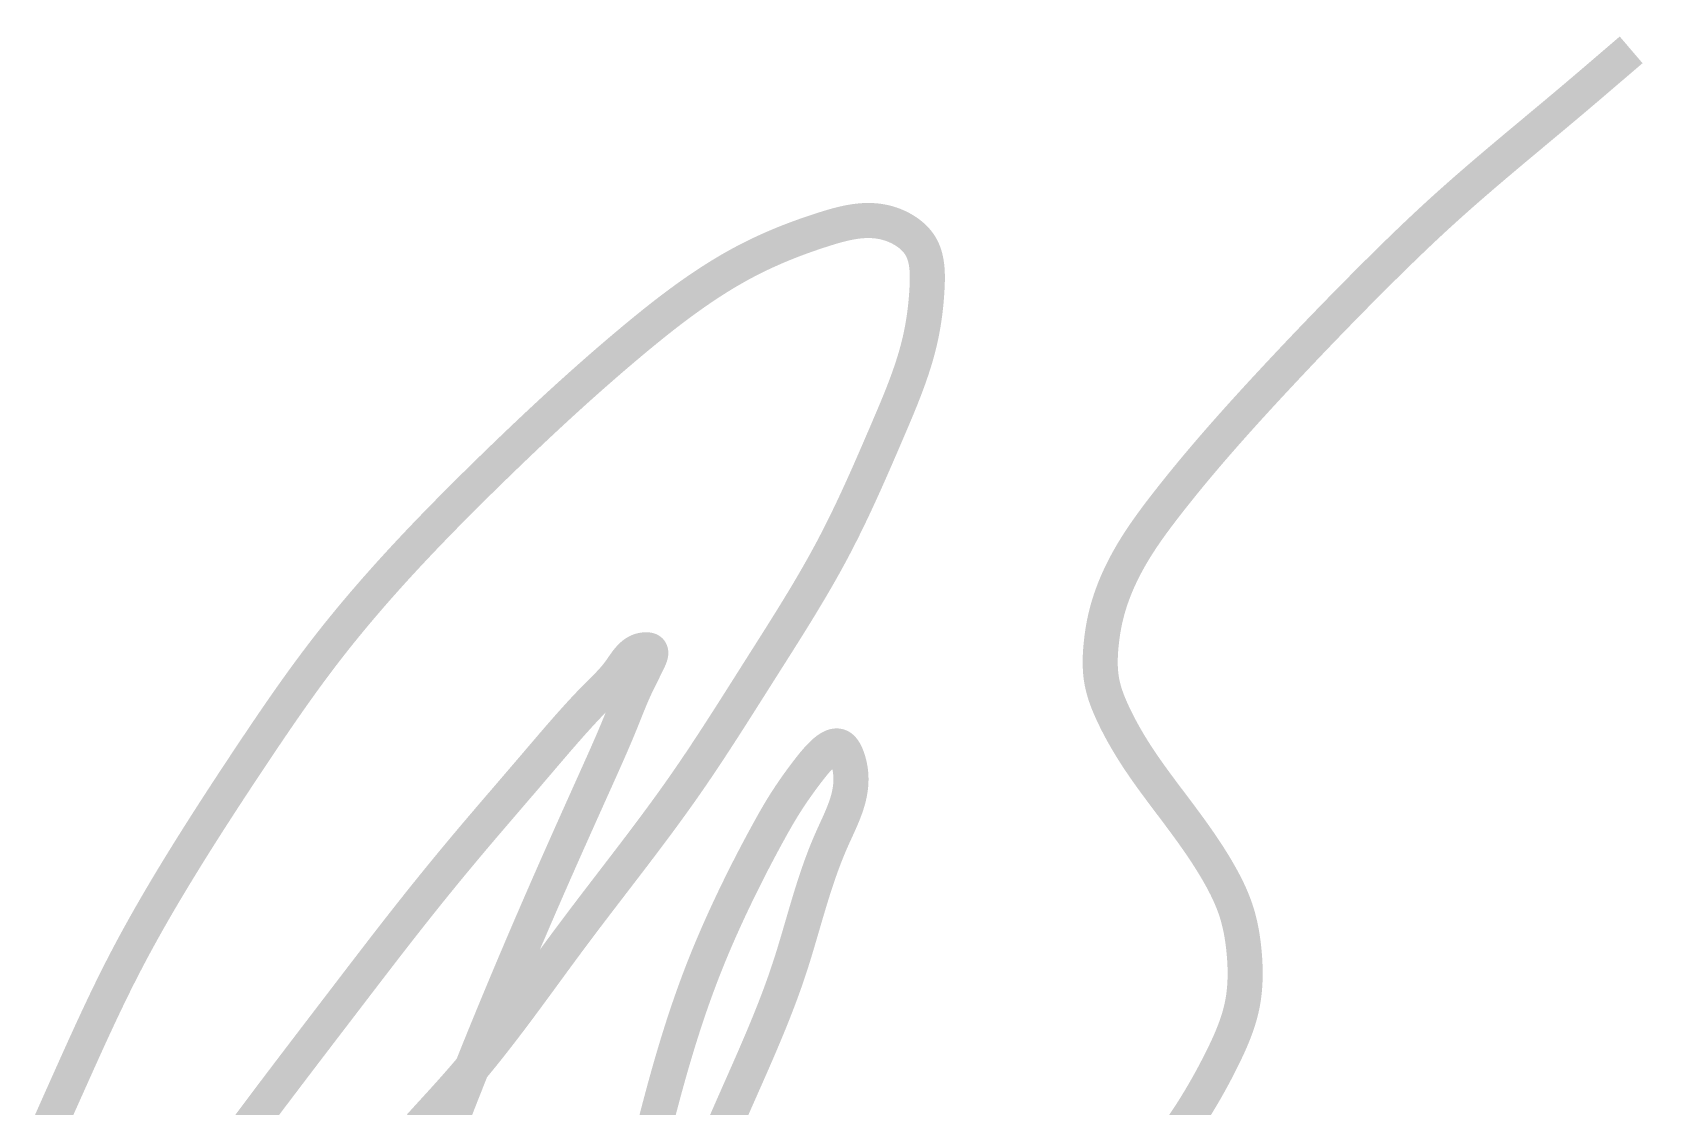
# Model space of a CAD drawing. Header units: inches. Extents: x 541671 to 837720, y 76128 to 1008472.
# Drawn here: x 618684.3 to 619006.8, y 349673.9 to 349888.4 of the extents above; entities that cross this region are included whole.
import ezdxf
from ezdxf.enums import TextEntityAlignment as Align

# ---------------------------------------------------------------- set-up
doc = ezdxf.new("R2010")
doc.units = ezdxf.units.IN
doc.header["$MEASUREMENT"] = 0
doc.layers.get('0').update_dxf_attribs({"lineweight": 18})
for name, color, linetype, lineweight in [('ISO', 153, 'Continuous', 15), ('LC Net thay', 7, 'Continuous', 25), ('LC Text1', 3, 'Continuous', 20)]:
    doc.layers.add(name, color=color, linetype=linetype, lineweight=lineweight)
doc.styles.add('Khungten', font='VHAVAN_2.TTF', dxfattribs={"width": 0.8, "height": 5000})
doc.styles.add('Title', font='VHAVAN_2.TTF', dxfattribs={"width": 0.8})

# ---------------------------------------------------------------- blocks, each defined once
blk = doc.blocks.new('lcdi fix')
at = {"layer": 'ISO', "ltscale": 2, "const_width": 20}
for points in [[(39175.05478657127, 88.4431639724753), (39175.02588936084, 88.41846714605344), (39164.71902299047, 79.58492575138735), (39154.40823396339, 70.75419330084696), (39149.24408613748, 66.34838731443779), (39141.79517642772, 60.02853999998115), (39138.88390823692, 57.57269336788522), (39133.68574595079, 53.20538547548858), (39123.26763265379, 44.49577486187991), (39112.8438641993, 35.79320900839593), (39107.63863296629, 31.43470706613698), (39102.44251635787, 27.06613335322982), (39097.25902384534, 22.68354354946678), (39092.09166490001, 18.282993334602), (39086.94394899323, 13.8605383884169), (39081.81938559626, 9.412234390701997), (39079.26688279878, 7.177156397432555), (39076.72148418048, 4.934137021215065), (39074.18362842532, 2.682683221984917), (39071.65375421717, 0.4223019597229722), (39069.13230023999, -1.847499805584448), (39065.79337162248, -4.881046297214198), (39064.11636724751, -6.417289287677704), (39061.62222042689, -8.717620222178084), (39059.13690209409, -11.02775606643445), (39056.66004481321, -13.34723929268148), (39054.19128114838, -15.67561237307928), (39051.73024366374, -18.01241777982796), (39049.27656492338, -20.35719798510036), (39046.8298774914, -22.70949546108022), (39041.95600680914, -27.43481211395738), (39037.10569212984, -32.18470751590758), (39030.69993765661, -38.52021916656486), (39027.46410808989, -41.7437676276204), (39022.66876787922, -46.54793725786658), (39017.88968245665, -51.36777639689353), (39013.12657649157, -56.2030511010671), (39008.37917465327, -61.05352742669675), (39003.64720161111, -65.91897143013739), (38998.93038203445, -70.79914916771304), (38994.22844059259, -75.69382669578772), (38989.54110195491, -80.60277007065088), (38984.86809079075, -85.52574534866653), (38980.20913176943, -90.46251858617143), (38973.49275697631, -97.62910194092001), (38970.9323518028, -100.3765883916058), (38966.31565075903, -105.3547303796404), (38961.71646827005, -110.3493254618134), (38957.13746990246, -115.362451671017), (38952.58132122279, -120.396187040129), (38948.0506877976, -125.4526096020018), (38943.54823519345, -130.5337973895257), (38941.30840968879, -133.0843276281721), (38939.07662897688, -135.641828435555), (38936.8532262535, -138.2065595658023), (38934.63853471447, -140.7787807730019), (38932.43288755559, -143.3587518112618), (38930.23661797273, -145.9467324347006), (38928.05005916167, -148.5429823974264), (38925.87354431828, -151.1477614535488), (38923.70740663831, -153.761329357174), (38921.55197931762, -156.3839458624134), (38919.40759555201, -159.0158707233732), (38917.27458853732, -161.6573636941721), (38915.15329146935, -164.3086845288981), (38913.04403754396, -166.9700929816936), (38910.51673834739, -170.1935814266562), (38908.86332161943, -172.324408308883), (38906.79566986996, -175.0197088187324), (38904.74848448712, -177.730362740509), (38902.72605100929, -180.4589859120897), (38900.73265497488, -183.208194171335), (38899.74818522969, -184.5913351581657), (38898.77258192224, -185.9806033561126), (38897.80638074485, -187.3763257449136), (38896.85011738981, -188.7788293043031), (38895.90432754942, -190.1884410139992), (38894.96954691593, -191.6054878537652), (38894.04631118171, -193.0302968033011), (38893.135156039, -194.4631948423448), (38892.23661718014, -195.9045089506544), (38891.35123029744, -197.3545661079461), (38890.47953108314, -198.8136932939415), (38889.62205522959, -200.2822174884022), (38888.81220214645, -201.7021293803591), (38887.95192307429, -203.2486656482688), (38887.14037537409, -204.7466927275291), (38886.34526682977, -206.2543438803987), (38885.56716894236, -207.7714160838514), (38884.80665321281, -209.2977063148974), (38884.06429114213, -210.8330115504687), (38883.34065423135, -212.377128767559), (38882.63631398143, -213.9298549431369), (38881.95184189337, -215.4909870541778), (38881.28780946817, -217.0603220776538), (38880.64478820685, -218.6376569905442), (38880.02334961036, -220.2227887698209), (38879.42406517972, -221.8155143924414), (38878.84750641591, -223.4156308353995), (38878.29424481996, -225.0229350756617), (38877.76485189283, -226.6372240901928), (38877.25989913553, -228.2582948559775), (38876.77995804907, -229.8859443499932), (38876.32560013441, -231.5199695492047), (38875.83238280637, -233.4190224078247), (38875.49579824036, -234.8063456200653), (38875.12046875426, -236.4583805276434), (38874.77076091251, -238.1161758984326), (38874.4460263993, -239.7796355471601), (38874.14561689875, -241.4486632884946), (38873.86888409508, -243.1231629370941), (38873.6151796724, -244.8030383076748), (38873.38385531493, -246.4881932148946), (38873.17426270683, -248.1785314734552), (38872.94796383206, -250.2386541152482), (38872.81795555621, -251.5742812904991), (38872.67263623193, -253.2786033330249), (38872.55256230119, -254.9856886627858), (38872.46050614971, -256.69430103593), (38872.39924016327, -258.4032042086237), (38872.37153672756, -260.1111619370058), (38872.38016822838, -261.8169379772153), (38872.39897595052, -262.668621538056), (38872.42790705143, -263.5192960854274), (38872.46730807933, -264.3688070888056), (38872.51752558246, -265.2170000177466), (38872.57890610903, -266.0637203417609), (38872.65179620724, -266.9088135303573), (38872.73654242535, -267.7521250530735), (38872.83349131152, -268.5935003794148), (38872.942989414, -269.4327849788933), (38873.06538328101, -270.2698243210434), (38873.20101946077, -271.1044638753629), (38873.42863428345, -272.3443290242103), (38873.5133871072, -272.7659294036912), (38873.69038194831, -273.5925403575056), (38873.88077855323, -274.416401863029), (38874.08411038484, -275.2375373261748), (38874.29991090603, -276.0559701528509), (38874.52771357974, -276.8717237490455), (38874.76705186887, -277.6848215206755), (38875.01745923629, -278.4952868736927), (38875.27846914492, -279.3031432140033), (38875.54961505768, -280.1084139475715), (38876.12044874716, -281.7112922181841), (38876.72622800793, -283.3041089330327), (38877.36322054322, -284.8870513396105), (38878.02769405628, -286.4603066854288), (38878.71591625031, -288.024062217959), (38879.67827477213, -290.1251006525599), (38880.14883180286, -291.1238216828442), (38880.88829766872, -292.6601834323483), (38881.64221417537, -294.1877523778003), (38882.41026814716, -295.7066902767747), (38883.19214640855, -297.217158886906), (38883.98753578393, -298.7193199657486), (38884.79612309768, -300.2133352709461), (38885.61759517429, -301.6993665600785), (38886.45163883807, -303.1775755907292), (38887.29794091353, -304.6481241205129), (38888.156188225, -306.1111739070275), (38889.02606759692, -307.566886707873), (38889.90726585372, -309.0154242806257), (38890.79946981979, -310.4569483829073), (38891.70236631951, -311.8916207723196), (38892.61564217735, -313.3196032064388), (38893.53898421771, -314.7410574428741), (38894.10023755505, -315.5947200120772), (38895.41452003407, -317.5651092267362), (38896.36580040646, -318.9682769699612), (38897.32539805796, -320.3659899598333), (38899.2674645537, -323.1464102080317), (38901.23655823202, -325.9090870284472), (38903.22851780377, -328.6567374781116), (38905.23918197968, -331.3920786141189), (38907.26438947057, -334.1178274935228), (38909.29997898723, -336.8367011734172), (38914.29090619797, -343.467234446678), (38917.46345913495, -347.697545051622), (38919.49034892584, -350.4219755292179), (38921.50479789756, -353.1548575261731), (38923.50348362984, -355.8985265320862), (38925.48308370248, -358.6553180366063), (38927.44027569523, -361.4275675293284), (38929.3717371879, -364.2176104998907), (38931.27414576025, -367.0277824379045), (38932.21341694499, -368.4411466102119), (38933.14417899208, -369.8604188329773), (38934.06601659895, -371.2858910424293), (38934.97851446315, -372.7178551747456), (38935.88125728208, -374.1566031661587), (38936.77382975322, -375.6024269528334), (38937.65581657409, -377.0556184710003), (38938.52680244209, -378.516469656839), (38939.71281214725, -380.5505750327484), (38940.23406727571, -381.462312902755), (38941.06882937305, -382.9477947305895), (38941.88915706918, -384.4418609506793), (38942.69353878955, -385.9446531716621), (38943.48046295965, -387.456313002167), (38944.24841800495, -388.9769820507972), (38944.99589235088, -390.5068019261926), (38945.72137442292, -392.0459142369909), (38946.42335264658, -393.5944605918248), (38947.10031544729, -395.1525825993158), (38947.75075125048, -396.7204218680617), (38948.37314848168, -398.2981200067443), (38948.96599556634, -399.8858186239613), (38949.5277809299, -401.4836593283217), (38950.05244435271, -403.0774673616052), (38950.55258782682, -404.7102135688765), (38951.0153428551, -406.3385037336157), (38951.44647890516, -407.9760954576668), (38951.84721679904, -409.6224299760652), (38952.21877735891, -411.2769485238932), (38952.56238140684, -412.9390923361989), (38952.87924976496, -414.6083026480283), (38953.17060325536, -416.2840206944493), (38953.43766270019, -417.9656877105008), (38953.68164892151, -419.652744931238), (38953.90378274146, -421.3446335917215), (38954.10528498213, -423.0407949269975), (38954.29433797093, -424.8093706649488), (38954.45095116933, -426.4436944493209), (38954.59542718207, -428.1492752779395), (38954.719806201, -429.856812389753), (38954.82308989903, -431.5657055160609), (38954.904279949, -433.2753543881936), (38954.96237802375, -434.9851587373996), (38954.99638579617, -436.6945182950476), (38955.00530493911, -438.4028327924079), (38954.98813712545, -440.1095019608274), (38954.94388402798, -441.8139255315873), (38954.87154731964, -443.5155032359871), (38954.77012867323, -445.2136348053573), (38954.63862976167, -446.9077199709955), (38954.47605225776, -448.5971584642193), (38954.28139783439, -450.2813500163138), (38954.05366816442, -451.959694358613), (38953.79186492067, -453.6315912224127), (38953.49498977608, -455.2964403390415), (38953.23379852207, -456.612100776274), (38952.79278536112, -458.60281839046), (38952.38856725625, -460.2440695367986), (38951.95097459992, -461.8775614856277), (38951.48158811862, -463.5034597201975), (38950.9819885389, -465.1219297237221), (38950.45375658726, -466.7331369793974), (38949.89847299026, -468.3372469704482), (38949.31771847437, -469.9344251800903), (38948.71307376618, -471.5248370915415), (38948.08611959219, -473.1086481880047), (38947.4384366789, -474.6860239527196), (38946.77160575287, -476.2571298688763), (38946.08720754064, -477.8221314196944), (38945.38682276869, -479.3811940883988), (38944.67203216359, -480.9344833581818), (38943.94441645182, -482.4821647122972), (38943.20555635996, -484.0244036339227), (38941.83375895635, -486.8246717456732), (38940.93687396636, -488.6200763061879), (38939.38918104622, -491.6588798211778), (38937.81365983267, -494.6778054584865), (38936.20986344555, -497.6768672326816), (38934.57734500463, -500.6560791582688), (38932.91565762972, -503.6154552498483), (38931.22435444067, -506.5550095219278), (38929.50298855721, -509.474755989062), (38927.75111309925, -512.3747086657677), (38925.96828118651, -515.2548815666341), (38924.15404593883, -518.1152887061944), (38922.71961248407, -520.3284791716378), (38920.4303269212, -523.7771740680673), (38918.52295694317, -526.579934364976)], [(38617.91584888802, -527.0424576042678), (38619.47956390941, -520.9589471197687), (38621.31545207396, -513.9391521299149), (38623.05550869237, -507.4194150281364), (38623.93818607429, -504.1664910566287), (38624.83035099515, -500.9177735891535), (38625.73279457272, -497.6729452140971), (38626.64630792479, -494.4316885198114), (38627.57168216925, -491.1936860946589), (38628.50970842387, -487.9586205269788), (38629.46117780643, -484.7261744051702), (38630.42688143483, -481.4960303175612), (38631.4076104268, -478.2678708525254), (38632.40415590021, -475.0413785984038), (38633.41730897286, -471.8162361435825), (38634.44786076254, -468.5921260764007), (38635.49660238708, -465.3687309852212), (38636.56432496433, -462.1457334584084), (38637.65181961205, -458.9228160843377), (38638.75987744809, -455.6996614513228), (38639.88928959024, -452.4759521477736), (38641.04084715631, -449.2513707620092), (38642.21534126415, -446.0255998824032), (38643.41356303156, -442.7983220973292), (38644.63630357632, -439.5692199951263), (38645.88435401631, -436.3379761641736), (38647.35831800275, -432.6029794784263), (38648.45931189437, -429.8680289929143), (38649.78580749437, -426.6306694723426), (38651.13642687598, -423.3942154952201), (38652.50960318389, -420.1606893763292), (38653.90376956281, -416.9321134304628), (38655.31735915743, -413.7105099724376), (38656.7488051125, -410.4979013169996), (38658.19654057271, -407.2963097789907), (38659.65899868272, -404.1077576731677), (38661.13461258728, -400.9342673143492), (38662.62181543108, -397.7778610173154), (38664.11904035884, -394.6405610968468), (38665.62472051525, -391.5243898677636), (38667.137289045, -388.4313696448335), (38668.65517909284, -385.363522742864), (38670.17682380343, -382.3228714766447), (38671.70065632148, -379.3114381609594), (38673.22510979173, -376.3312451106267), (38674.74861735888, -373.3843146403906), (38676.26961216758, -370.4726690650914), (38677.78652736259, -367.5983306995131), (38678.54296546269, -366.1757836937322), (38679.29779608862, -364.7633218584233), (38680.05082338347, -363.3611979829384), (38680.80185149034, -361.9696648566405), (38681.55068455232, -360.5889752688581), (38682.29712671248, -359.2193820089342), (38683.04098211389, -357.8611378662517), (38683.9687896533, -356.1761934013102), (38684.52034015203, -355.1795069974141), (38685.25750934865, -353.8544581245751), (38686.73867029249, -351.2236541686925), (38688.24591602449, -348.6009939644482), (38689.01569120638, -347.2861247811925), (38689.7996322097, -345.9653799502412), (38690.60028724259, -344.6361222763771), (38691.42020451312, -343.2957145644123), (38692.26193222948, -341.9415196191167), (38693.12801859976, -340.5709002453132), (38694.02101183211, -339.1812192477628), (38694.94346013464, -337.7698394312865), (38695.41652625226, -337.0551883424523), (38695.89791171547, -336.3341236006709), (38696.38793505027, -335.6063155565535), (38696.88691478272, -334.8714345607095), (38697.39516943882, -334.129150963714), (38697.91301754455, -333.3791351162017), (38698.44077762595, -332.6210573687222), (38698.97876820905, -331.8545880719084), (38699.52730781984, -331.0793975763718), (38700.08671498435, -330.2951562326743), (38700.65730822863, -329.5015343914383), (38701.23940607862, -328.6982024032623), (38701.83332706039, -327.8848306187429), (38702.43938969992, -327.0610893884786), (38703.05791252328, -326.2266490630573), (38703.68921405645, -325.38117999311), (38704.64805406422, -324.1084367663243), (38704.99139107115, -323.6559322176618), (38705.6620679094, -322.7776867002249), (38706.34443702441, -321.8932868232478), (38707.73931186035, -320.1210089822889), (38708.44934746908, -319.2406235141571), (38709.16613513022, -318.3690686781192), (38709.8884397877, -317.5100907221313), (38710.61502638535, -316.66743589408), (38711.34465986717, -315.8448504418957), (38712.07610517702, -315.0460806134979), (38712.80812725885, -314.2748726567952), (38713.53949105655, -313.5349728197089), (38714.26896151403, -312.8301273501602), (38714.63260078515, -312.4920207056912), (38714.99530357518, -312.1640824960778), (38715.35691550211, -311.8467810022994), (38715.71728218396, -311.5405845053501), (38716.07624923866, -311.2459612862203), (38716.43366228425, -310.9633796259059), (38716.78936693867, -310.6933078053989), (38717.14320881997, -310.4362141056681), (38717.49503354609, -310.1925668077311), (38717.84468673504, -309.96283419258), (38718.19201400477, -309.7474845411489), (38718.53686097334, -309.54698613449), (38718.87907325869, -309.3618072535719), (38719.21849647883, -309.1924161793777), (38719.55497625173, -309.0392811928996), (38719.8883581954, -308.9028705751407), (38720.21848792778, -308.7836526070714), (38720.54521106693, -308.6820955696858), (38720.8683732308, -308.5986677439887), (38721.18782003739, -308.5338374109469), (38721.50339710465, -308.48807285158), (38721.81495005064, -308.4618423468437), (38722.12232449331, -308.455614177743), (38722.42536605062, -308.4698566252719), (38722.72392034062, -308.5050379704098), (38723.01783298125, -308.5616264941636), (38723.30694959051, -308.6400904775019), (38723.5911157864, -308.7408982014404), (38723.87017718694, -308.8645179469368), (38724.14397941003, -309.0114179949978), (38724.53188086639, -309.2671325325609), (38724.67519198972, -309.3768887372571), (38724.93235920175, -309.5955045661194), (38725.1838300199, -309.8368243252971), (38725.429566548, -310.0997338600682), (38725.66953088978, -310.3831190157562), (38725.90368514904, -310.6858656376135), (38726.13199142955, -311.0068595709508), (38726.35441183505, -311.3449866610808), (38726.57090846935, -311.6991327532924), (38726.78144343622, -312.0681836928597), (38726.98597883945, -312.4510253250955), (38727.18447678277, -312.8465434952996), (38727.37689936999, -313.2536240487589), (38727.56320870487, -313.6711528307533), (38727.74336689117, -314.0980156866026), (38728.08507823321, -314.9752870009979), (38728.40173022629, -315.8765247543233), (38728.69301970061, -316.7928157089045), (38729.03887632463, -318.0129172677171), (38729.19834308411, -318.6353717365419), (38729.41236006908, -319.5499784273798), (38729.60124974776, -320.4591372145333), (38729.76557226994, -321.3629692965878), (38729.90588778545, -322.2615958720671), (38730.02275644403, -323.1551381395075), (38730.1167383955, -324.0437172974816), (38730.18839378963, -324.9274545445114), (38730.23828277623, -325.8064710791332), (38730.26696550508, -326.6808880999215), (38730.27500212597, -327.5508268054), (38730.26295278867, -328.416408394125), (38730.23137764301, -329.2777540646384), (38730.18083683876, -330.1349850155057), (38730.11189052573, -330.988222445234), (38730.02509885366, -331.8375875524016), (38729.9210219724, -332.6832015355358), (38729.8002200317, -333.525185593182), (38729.66325318135, -334.3636609239038), (38729.51068157115, -335.198748726234), (38729.3430653509, -336.0305701987127), (38729.16096467039, -336.859246539907), (38728.9649396794, -337.6848989483315), (38728.75555052771, -338.507648622548), (38728.53335736514, -339.3276167611239), (38728.29892034145, -340.1449245625518), (38728.05279960643, -340.959693225439), (38727.79555530992, -341.7720439482946), (38727.52774760165, -342.5820979296695), (38727.24993663144, -343.3899763681111), (38726.66654550433, -344.9996914103631), (38726.04986312689, -346.6021586634452), (38725.40437069751, -348.1983477157082), (38724.73454941442, -349.7892281555105), (38724.04488047599, -351.3757695712266), (38723.33984508057, -352.9589415512401), (38721.90159971188, -356.1190555575304), (38720.45566289499, -359.2773268813271), (38719.74101318925, -360.8581955082136), (38719.2294477993, -362.0066863762677), (38718.34904549478, -364.0278684804562), (38717.67438382999, -365.6172188319724), (38717.01340180598, -367.2094329709544), (38716.36561909929, -368.8043843604501), (38715.73055538654, -370.4019464634821), (38715.10773034435, -372.0019927430549), (38714.49666364922, -373.6043966622437), (38713.8968749778, -375.2090316840568), (38713.30788400667, -376.815771271522), (38712.72921041239, -378.4244888876801), (38711.6008940608, -381.6473520582076), (38710.50808333574, -384.8766088998764), (38709.44693564984, -388.1112471169563), (38708.41360841584, -391.3502544137064), (38707.40425904645, -394.5926184943528), (38706.41504495431, -397.8373270631764), (38705.44212355214, -401.083367824438), (38704.48165225261, -404.329728482373), (38702.58268961232, -410.8193603053223), (38700.68741633499, -417.2981241660545), (38699.73155673913, -420.5308998712571), (38698.76509172207, -423.7579216986542), (38697.78417869654, -426.978177352541), (38696.78497507519, -430.1906545371276), (38695.76363827073, -433.3943409567346), (38695.10372737894, -435.4179468832444), (38693.64133326284, -439.7720339977768), (38692.53950699072, -442.9463838219635), (38691.41207085663, -446.1120186912249), (38690.26020750904, -449.2696691748333), (38689.08509959638, -452.4200658421032), (38687.88792976708, -455.5639392623561), (38686.66988066956, -458.7020200048682), (38685.43213495231, -461.8350386389993), (38684.1758752637, -464.9637257340255), (38682.90228425222, -468.0888118592447), (38681.61254456628, -471.2110275839805), (38680.30783885435, -474.3311034775579), (38678.9893497648, -477.4497701092514), (38677.65825994615, -480.5677580483843), (38676.31575204676, -483.6857978642565), (38674.96300871513, -486.8046201262041), (38672.23154634878, -493.0475342654736), (38669.47333403458, -499.3023450206729), (38666.69783296008, -505.5748969462475), (38663.91450431271, -511.8710345966865), (38661.12274368561, -518.219585163275), (38658.36035341481, -524.5536200635725)], [(38484.51782439594, -525.2797288104084), (38489.12116031762, -520.2196696336377), (38493.74078204643, -515.1637486307409), (38498.3529470505, -510.0980164384127), (38500.64881373956, -507.5571119701599), (38502.93391279801, -505.0085236933319), (38505.20527640931, -502.4505079374885), (38508.27772963009, -498.9409202035986), (38509.69509156505, -497.2993190351517), (38511.91010064972, -494.7041605339273), (38514.10584056762, -492.0964178603026), (38516.28321923836, -489.4766822405036), (38518.44314458172, -486.8455449007452), (38520.58652451739, -484.2035970672259), (38522.71426696508, -481.5514299662082), (38524.8272798445, -478.8896348238577), (38526.92647107536, -476.2188028664095), (38529.01274857734, -473.5395253200895), (38531.08702027021, -470.8523934111108), (38533.15019407365, -468.1579983656884), (38535.20317790739, -465.4569314100427), (38537.24687969108, -462.7497837703668), (38541.31006878731, -457.3196113438698), (38545.34702472002, -451.8722108959446), (38549.36501084693, -446.4123122363126), (38553.37129052565, -440.9446451746862), (38561.37778396939, -430.0049250844859), (38565.39252444977, -424.5423316753477), (38569.42461191272, -419.0908891031868), (38571.45491921189, -416.3634724505719), (38577.56298145771, -408.2358388744524), (38581.66561182216, -402.8297378789521), (38585.78391050894, -397.4334995296667), (38594.04736830699, -386.6571806126631), (38602.31306576717, -375.880021809262), (38606.43416403155, -370.4827336020062), (38610.54071380469, -365.0751628053367), (38614.62767895096, -359.6539518799982), (38618.69002333478, -354.2157432867098), (38622.72271082058, -348.757179486227), (38624.72635943434, -346.0192151522388), (38626.72070527275, -343.274902939238), (38628.70511881885, -340.5238231547992), (38630.67897055569, -337.7655561065076), (38632.64163096633, -334.9996821019558), (38634.58336809662, -332.2387840975662), (38636.53106822277, -329.4435696819091), (38638.45782529621, -326.6532957040235), (38640.37334572535, -323.8553399003922), (38642.27823348143, -321.0500826562638), (38644.17309253567, -318.237904356909), (38646.0585268593, -315.4191853875873), (38647.93514042351, -312.594306133582), (38649.80353719959, -309.7636469801546), (38653.51809627211, -304.0865105160628), (38657.20703584663, -298.3908190774728), (38660.87518769299, -292.6796157464851), (38664.52738358092, -286.9559436052568), (38671.80323456076, -275.4833652205998), (38678.88668038751, -264.2917602320322), (38686.357275772, -252.5124972232261), (38689.99002133423, -246.7638793099322), (38693.6056149253, -241.0059658595364), (38697.1958280658, -235.2348613754839), (38698.9788455673, -232.3431451531469), (38700.75243227641, -229.4466703611888), (38702.51555963318, -226.5449500625491), (38704.26719907773, -223.63749732012), (38706.00632205015, -220.723825196852), (38707.7318999905, -217.8034467556863), (38709.44290433882, -214.8758750595262), (38711.13830653526, -211.9406231713128), (38712.81707801987, -208.9972041539841), (38714.47819023274, -206.0451310704466), (38716.12061461393, -203.083916983649), (38717.74332260355, -200.11307495652), (38719.76467084661, -196.3432876393308), (38720.92561140071, -194.140614099475), (38722.48465048228, -191.1386305959895), (38724.02341854887, -188.1265023983542), (38725.54293755381, -185.1045668924235), (38727.04422945043, -182.0731614639408), (38728.52831619201, -179.0326234987588), (38729.9962197319, -175.9832903826609), (38731.44896202337, -172.9254995014526), (38732.88756501974, -169.8595882409245), (38734.31305067436, -166.7858939868984), (38735.72644094049, -163.7047541251522), (38737.12875777148, -160.6165060415169), (38738.52102312061, -157.521487121785), (38739.90425894118, -154.4200347517381), (38741.27948718655, -151.3124863172179), (38744.01000876483, -145.080450797861), (38746.72076348192, -138.8280796501786), (38749.41992696433, -132.558071960555), (38751.04853721446, -128.7624295618498), (38754.79558853206, -119.9730284112848), (38756.11917669218, -116.8163022064364), (38757.42548561125, -113.6544805014746), (38758.70985760592, -110.487096790026), (38759.96763499273, -107.3136845656791), (38761.19416008837, -104.1337773220621), (38762.38477520942, -100.9469085527708), (38762.96516100341, -99.350717812742), (38763.53482267246, -97.75261175140076), (38764.09317800621, -96.15253205546105), (38764.63964479417, -94.55042041160596), (38765.17364082596, -92.94621850653857), (38765.69458389113, -91.33986802697109), (38766.20189177926, -89.7313106595775), (38766.69498227997, -88.12048809109183), (38767.17327318277, -86.50734200819898), (38767.63618227726, -84.8918140975984), (38768.08312735305, -83.27384604600957), (38768.51352619968, -81.65337954011011), (38769.09857784541, -79.33376053671782), (38769.32238112076, -78.40470390075279), (38769.7001383582, -76.7761146385692), (38770.06027229747, -75.14408521483347), (38770.40299737858, -73.50810644344892), (38770.72852804145, -71.8676691384062), (38771.03707872608, -70.22226411363772), (38771.32886387233, -68.57138218308137), (38771.60409792024, -66.9145141606914), (38771.8629953097, -65.25115086042751), (38772.10577048067, -63.58078309624761), (38772.33263787313, -61.90290168207139), (38772.54381192703, -60.21699743187128), (38772.7395070823, -58.52256115957789), (38772.91993777888, -56.81908367916549), (38773.08531845672, -55.10605580456286), (38773.23586355583, -53.38296834973153), (38773.37178751608, -51.64931212860392), (38773.49330477748, -49.90457795514885), (38773.60557330371, -48.06108347270674), (38773.69295240787, -46.38060455300183), (38773.76470783385, -44.60543075577516), (38773.80895296193, -42.82757416283675), (38773.81874455174, -41.05187379326708), (38773.80855050724, -40.16634438566325), (38773.78713936303, -39.28316866606474), (38773.75364321412, -38.40295151184546), (38773.70719415543, -37.52629780035932), (38773.64692428196, -36.65381240899478), (38773.57196568866, -35.78610021515124), (38773.48145047048, -34.92376609619168), (38773.37451072238, -34.06741492953188), (38773.25027853932, -33.21765159250936), (38773.10788601628, -32.37508096253805), (38772.94646524818, -31.54030791696823), (38772.76514833004, -30.71393733322657), (38772.56306735676, -29.89657408867424), (38772.33935442334, -29.08882306067972), (38772.09314162473, -28.29128912662782), (38771.82356105591, -27.50457716393248), (38771.52974481179, -26.72929204992215), (38771.21082498736, -25.96603866203259), (38770.86593367759, -25.21542187761588), (38770.49420297742, -24.47804657405868), (38769.89388336561, -23.4138884091517), (38769.66679602247, -23.04543041490251), (38769.21039112631, -22.35118292591142), (38768.72651228926, -21.67198688867575), (38768.21615538784, -21.00804675086329), (38767.68031629862, -20.3595669602164), (38767.11999089809, -19.72675196442287), (38766.53617506285, -19.10980621116505), (38765.92986466939, -18.50893414817983), (38765.30205559425, -17.92434022313682), (38764.65374371398, -17.35622888376201), (38763.98592490511, -16.80480457774865), (38763.29959504417, -16.27027175278636), (38762.59575000769, -15.75283485657928), (38761.87538567223, -15.25269833685525), (38761.13949791429, -14.77006664128203), (38760.38908261046, -14.30514421758744), (38759.62513563724, -13.85813551344836), (38758.84865287115, -13.42924497659624), (38758.06063018873, -13.01867705470613), (38757.26206346657, -12.62663619550949), (38756.45394858113, -12.25332684668319), (38755.637281409, -11.89895345591867), (38754.81305782669, -11.56372047095829), (38753.98227371075, -11.24783233946619), (38753.14592493771, -10.95149350916108), (38752.3050073841, -10.6749084277435), (38751.46051692645, -10.41828154291761), (38750.61344944133, -10.18181730237484), (38749.47985288335, -9.89780733911357), (38748.91552019626, -9.770162119215456), (38748.06600952466, -9.594935217221064), (38747.21631552512, -9.439584845105855), (38746.3664789176, -9.303652223850804), (38745.51654042205, -9.186678574396865), (38744.66654075845, -9.088205117674079), (38743.81652064677, -9.007773074647048), (38742.96652080704, -8.944923666247632), (38742.11658195916, -8.899198113440434), (38741.26674482317, -8.870137637131847), (38740.41705011899, -8.857283458299207), (38739.56753856665, -8.860176797874374), (38738.7182508861, -8.878358876821949), (38737.86922779732, -8.911370916070155), (38737.02051002026, -8.958754136576317), (38736.17213827494, -9.020049759268659), (38735.32415328131, -9.094799005100867), (38734.47659575936, -9.182543095026631), (38733.62950642905, -9.282823249988724), (38732.78292601035, -9.3951806909281), (38731.93689522328, -9.519156638789354), (38731.09145478776, -9.654292314535269), (38730.24664542382, -9.80012893908497), (38729.4025078514, -9.956207733379415), (38727.71641096103, -10.29725671508277), (38726.03348987648, -10.67376902716933), (38724.3540703576, -11.08207443720858), (38722.67847816413, -11.51850271277362), (38721.00703905593, -11.97938362141213), (38719.3400787928, -12.46104693072812), (38717.67792313453, -12.95982240824924), (38716.02089784096, -13.4720398215577), (38714.74926632884, -13.87311464848426), (38711.0832459204, -15.0597160577654), (38707.81992632139, -16.15457235082249), (38704.57931099154, -17.27985145810453), (38701.36134172598, -18.43679922641059), (38699.76083117831, -19.02753818558995), (38698.16596031992, -19.62666150258156), (38696.57672187517, -20.23432490823325), (38694.99310856848, -20.85068413342742), (38693.41511312424, -21.47589490900282), (38691.84272826681, -22.11011296579454), (38690.27594672065, -22.7534940346959), (38688.71476121008, -23.40619384651109), (38687.15916445956, -24.06836813214431), (38685.60914919345, -24.74017262241068), (38684.06470813614, -25.42176304818167), (38682.52583401202, -26.11329514029239), (38680.99251954551, -26.81492462962706), (38679.46475746098, -27.52680724702077), (38677.94254048288, -28.24909872333592), (38676.42586133551, -28.98195478940579), (38674.91471274334, -29.72553117610551), (38673.40908743071, -30.47998361428108), (38671.90897812208, -31.24546783478036), (38670.07940814545, -32.19815495933835), (38668.92527360425, -32.81012668659605), (38667.44161572345, -33.60933406461299), (38665.96333483068, -34.41955952544231), (38664.4903617402, -35.24060021469995), (38663.02262726636, -36.07225327796732), (38661.56006222349, -36.91431586080034), (38660.10259742587, -37.76658510882407), (38658.65016368782, -38.62885816763082), (38657.20269182368, -39.50093218276743), (38655.76011264775, -40.38260429984621), (38654.32235697436, -41.27367166446129), (38652.88935561781, -42.17393142218862), (38651.46103939242, -43.08318071861322), (38650.03733911252, -44.00121669933469), (38647.20350964638, -45.86283729596835), (38644.38731373395, -47.75717037682261), (38641.58819788977, -49.68259310655958), (38638.80560862832, -51.63748264990318), (38636.03899246416, -53.62021617153732), (38633.28779591183, -55.6291708361714), (38630.5514654858, -57.66272380848022), (38627.82944770067, -59.71925225320774), (38625.12118907089, -61.79713333499421), (38622.42613611108, -63.89474421858358), (38619.74373533568, -66.01046206863793), (38617.07343325927, -68.14266404989212), (38614.41467639635, -70.28972732701732), (38611.76691126145, -72.45002906472655), (38609.12958436913, -74.62194642770373), (38606.50214223389, -76.80385658066916), (38604.06508731173, -78.84218930443785), (38601.274772884, -81.19147789727504), (38598.67413012063, -83.39559102988642), (38596.08191570023, -85.60639432355492), (38593.49794222263, -87.82380593036032), (38590.9220222877, -90.04774400237875), (38588.3539684953, -92.27812669167724), (38585.79359344524, -94.51487215032103), (38580.69512997154, -99.00712398396536), (38575.62513266539, -103.5238447198753), (38570.58210232551, -108.0643795746491), (38565.56453975069, -112.6280737648594), (38560.57094573963, -117.2142725070935), (38555.59982109113, -121.822321017924), (38550.64966660392, -126.4515645139272), (38545.71898307675, -131.1013482116869), (38540.80627130839, -135.7710173277992), (38535.91003209757, -140.4599170788315), (38531.02876624305, -145.1673926813419), (38524.71087358732, -151.3061633438683), (38521.30537385002, -154.6355667143707), (38516.46289891805, -159.3963588509596), (38511.63578726724, -164.1764897032299), (38506.82629303623, -168.9772920131218), (38502.03667036368, -173.8000985225553), (38497.26917338825, -178.6462419735035), (38492.52605624861, -183.5170551079209), (38487.80957308345, -188.4138706677004), (38485.46202365961, -190.8724458389916), (38483.12197803138, -193.3380213948312), (38480.78971796608, -195.8107639280151), (38478.46552523109, -198.2908400312645), (38476.1496815937, -200.778416297293), (38473.84246882124, -203.2736593188947), (38471.54416868108, -205.7767356887689), (38469.2550629405, -208.2878119997094), (38466.9754333669, -210.8070548444048), (38464.70556172755, -213.3346308156142), (38462.44572978982, -215.870706506108), (38460.19621932102, -218.4154485085983), (38457.95731208849, -220.9690234158425), (38455.72928985959, -223.5315978205763), (38453.51243440161, -226.1033383155482), (38451.3070274819, -228.6844114935138), (38449.11335086782, -231.2749839471762), (38446.93168632666, -233.8752222693056), (38444.76231562576, -236.4852930526595), (38442.6055205325, -239.1053628899499), (38440.46158281414, -241.7355983739362), (38438.33078423806, -244.3761660973778), (38436.21340657159, -247.0272326529848), (38434.10973158205, -249.6889646335148), (38432.0200410368, -252.3615286317308), (38429.74167275539, -255.3091086072491), (38427.88363795631, -257.7397431033423), (38425.83673345571, -260.4451663745458), (38423.80334751535, -263.1609064705899), (38421.78292431726, -265.8865087102404), (38419.77490804344, -268.6215184122448), (38417.7787428759, -271.3654808953634), (38415.79387299664, -274.1179414783019), (38413.81974258766, -276.8784454798442), (38411.85579583095, -279.6465382187398), (38409.90147690856, -282.4217650137252), (38407.95623000246, -285.2036711835426), (38406.01949929466, -287.9918020469595), (38402.16936320206, -293.5849191295565), (38398.34662208674, -299.1974788115003), (38394.54682940478, -304.8258436427568), (38390.76553861224, -310.4663761733445), (38388.07656626994, -314.4961321024348), (38383.24281141497, -321.7711132886707), (38379.50019734827, -327.4342544891515), (38375.7720534032, -333.1060869532175), (38372.05994843261, -338.7878160914515), (38368.3654512894, -344.4806473144326), (38364.69013082641, -350.1857860327582), (38361.03555589655, -355.9044376569909), (38357.40329535268, -361.6378075977318), (38353.79491804767, -367.3871012655436), (38350.42985947477, -372.8011523974474), (38346.65646220415, -378.9382902604066), (38343.13151269234, -384.7426434985355), (38341.38158267038, -387.652555822151), (38339.64059009121, -390.5678335811135), (38337.90896567004, -393.4886329996625), (38336.18714012194, -396.4151103020649), (38334.47554416212, -399.3474217125804), (38332.77460850569, -402.2857234554358), (38331.08476386778, -405.2301717548744), (38329.40644096359, -408.1809228351685), (38327.74007050821, -411.1381329205469), (38326.08608321683, -414.1019582352601), (38324.44490980456, -417.0725550035604), (38322.81698098656, -420.0500794496966), (38321.20272747797, -423.0346877978991), (38319.60257999395, -426.0265362724549), (38318.01696924961, -429.0257810975781), (38315.89582077178, -433.0952750743018), (38314.89102913576, -435.0470620547767), (38313.35081213026, -438.069082616561), (38311.82496954649, -441.0982988995383), (38310.31278760961, -444.134365951666), (38308.81355254477, -447.1769388209559), (38307.3265505771, -450.2256725554234), (38305.85106793171, -453.2802222030477), (38304.38639083377, -456.340242811817), (38302.93180550839, -459.4053894297449), (38301.48659818072, -462.4753171048123), (38298.62146241905, -468.6281358183587), (38295.78527334987, -474.795939336449), (38292.97232077422, -480.9759680430288), (38290.17689449323, -487.1654623220675), (38287.39328430794, -493.3616625575341), (38283.28631311501, -502.5312282719296), (38279.06425034784, -511.9661677003714), (38276.29923170313, -518.1731948279194), (38273.55186724936, -524.3871607434467)], [(38500.97168662029, -525.5485079111295), (38503.42340819296, -519.2212219104749), (38505.88959289392, -512.9011269548555), (38508.37008862593, -506.5879686290627), (38510.86474329181, -500.28149251783), (38513.37340479434, -493.9814442059487), (38515.89592103634, -487.6875692781759), (38518.43213992062, -481.3996133192904), (38520.98190934994, -475.1173219140619), (38523.54507722714, -468.8404406472346), (38526.12149145501, -462.5687151036109), (38528.7109999363, -456.3018908679369), (38531.31345057389, -450.0397135249805), (38533.92869127053, -443.7819286595222), (38536.55656992903, -437.5282818563282), (38539.19693445219, -431.2785187001573), (38541.84963274284, -425.0323847757882), (38544.51451270372, -418.7896256679669), (38547.19142223767, -412.549986961496), (38549.88020924749, -406.3132142411305), (38552.58072163595, -400.0790530916183), (38555.2928073059, -393.847249097762), (38558.01631416011, -387.6175478442929), (38560.75109010137, -381.3896949160153), (38563.49698303247, -375.1634358976735), (38566.25384085625, -368.9385163740371), (38567.68894085512, -365.7081842536099), (38574.57942571183, -350.2786362877923), (38577.36231076275, -344.0730686843272), (38580.14273980426, -337.8804048906895), (38582.9169237265, -331.7040780574207), (38586.61089840002, -323.4750713638732), (38588.43132065557, -319.4118767543932), (38591.16286358709, -313.2712504500178), (38592.51993070639, -310.1854852572542), (38593.87029138033, -307.0821134215112), (38595.21326794801, -303.9556559807861), (38596.54818274864, -300.8006339731037), (38597.87435812136, -297.6115684364922), (38598.54391550666, -295.9781394438232), (38599.19115092602, -294.3837687953728), (38600.49874092269, -291.1313379380845), (38601.79814716883, -287.8875466985974), (38602.44511165356, -286.2795578498626), (38603.09042652239, -284.6865292027705), (38603.73422388264, -283.1127275230592), (38604.37663584147, -281.562419576454), (38605.01779450619, -280.0398721286801), (38605.65783198405, -278.5493519454849), (38606.29688038226, -277.0951257925954), (38606.65204273653, -276.3033381530895), (38606.93515913986, -275.6811240347924), (38607.57554762752, -274.3010310083973), (38608.22400686538, -272.9366605695341), (38608.88667012175, -271.5691630757301), (38609.56967066499, -270.179688884562), (38609.92071406555, -269.4708200142013), (38610.27914176346, -268.7493883535972), (38610.64572041726, -268.0130376974121), (38611.02121668551, -267.259411840374), (38611.40639722676, -266.4861545771473), (38611.80202869952, -265.6909097024472), (38612.20887776234, -264.8713210109618), (38612.62771107382, -264.0250322973934), (38613.05929529245, -263.1496873564211), (38613.50439707679, -262.2429299827436), (38613.96378308538, -261.3024039710763), (38614.19907225453, -260.8187414118202), (38614.33775059198, -260.5330376321108), (38614.91699601948, -259.3201530101469), (38615.1473531274, -258.8148102394771), (38615.36530329351, -258.3127890200594), (38615.56607160383, -257.817839554511), (38615.74488314427, -257.3337120454526), (38615.89696300088, -256.8641566954793), (38616.01753625961, -256.412923707243), (38616.06451575414, -256.1953500370728), (38616.10182800647, -255.9837632833169), (38616.1288761523, -255.7786322213015), (38616.14506332739, -255.5804256263418), (38616.14979266751, -255.3896122737679), (38616.14246730841, -255.2066609389258), (38616.12249038581, -255.0320403971236), (38616.08926503549, -254.8662194236767), (38616.04219439314, -254.7096667939441), (38615.98068159461, -254.5628512832445), (38615.90412977553, -254.4262416668698), (38615.81194207174, -254.3003067201935), (38615.70352161891, -254.1855152185199), (38615.55124865109, -254.0632032551912), (38615.43577504237, -253.9911487733825), (38615.27694273231, -253.9116782804376), (38615.10327904281, -253.8433558786983), (38614.91629116915, -253.7856116184739), (38614.71748630659, -253.7378755500777), (38614.50837165045, -253.6995777238517), (38614.29045439596, -253.6701481901), (38614.06524173843, -253.6490169991393), (38613.59895899525, -253.6293698469053), (38613.12158098319, -253.636076669698), (38612.71966512073, -253.6588272884728), (38612.17857867232, -253.7113693000047), (38611.72278964912, -253.7755594909886), (38611.27750440131, -253.8566745048629), (38610.84243717926, -253.9542377426296), (38610.41730223337, -254.0677726053163), (38610.00181381399, -254.1968024939179), (38609.59568617149, -254.3408508094726), (38609.19863355625, -254.4994409529845), (38608.81037021865, -254.6720963254575), (38608.43061040909, -254.8583403279081), (38608.05906837789, -255.0576963613512), (38607.69545837547, -255.2696878268034), (38607.3394946522, -255.4938381252814), (38606.99089145844, -255.7296706577999), (38606.64936304456, -255.976708825352), (38606.31462366093, -256.2344760289761), (38605.98638755796, -256.502495669678), (38605.66436898601, -256.780291148485), (38605.34828219542, -257.0673858663758), (38605.03784143663, -257.3633032243815), (38604.43275501582, -257.9796994648295), (38603.84682372655, -258.6256670779076), (38603.27776157184, -259.2973932717341), (38602.72328255468, -259.9910652544113), (38602.18110067808, -260.7028702340431), (38601.64892994502, -261.4289954187461), (38601.1244843585, -262.165628016659), (38599.05823353794, -265.1409767022596), (38598.53812372917, -265.8729544877187), (38598.15729214548, -266.3963080589074), (38597.47859147826, -267.2976118540046), (38596.93808009353, -267.9886408851125), (38596.39095219303, -268.6665534795957), (38595.83766156933, -269.332236843964), (38595.27866201504, -269.9865781846802), (38594.71440732272, -270.6304647082234), (38593.57194769435, -271.8904221296307), (38592.41391302491, -273.1192067600205), (38591.24393365506, -274.3239162510963), (38590.06563992548, -275.511648254691), (38587.03318568584, -278.5273154247079), (38585.3400608548, -280.2311006232521), (38582.99903155994, -282.6290015533214), (38580.67450523569, -285.0561973620788), (38578.36533213686, -287.5103928425124), (38576.07036251831, -289.989292787679), (38573.78844663492, -292.4906019906393), (38571.51843474151, -295.0120252444285), (38569.2591770929, -297.5512673420708), (38567.00952394397, -300.1060330766486), (38564.76832554955, -302.6740272411735), (38562.53443216451, -305.2529546286914), (38560.30669404368, -307.8405200322504), (38555.86508461402, -313.032384059683), (38549.3629671181, -320.6601945045059), (38547.00543315551, -323.4193566849226), (38542.57539981164, -328.590364300273), (38538.1464616867, -333.748505205509), (38529.30171617595, -344.044653255085), (38524.89083133131, -349.1918935841768), (38520.49088678794, -354.3447335725887), (38516.10434381638, -359.507789812702), (38511.73366368725, -364.6856788969017), (38509.31634236971, -367.5667201007363), (38503.04860020816, -375.1015883982527), (38498.73590659254, -380.3407841755779), (38494.44339487457, -385.59950545223), (38490.17126633052, -390.8767357472916), (38485.91972223669, -396.1714585798327), (38480.96405060991, -402.3969277812284), (38477.47895036737, -406.8092518946614), (38473.2880046865, -412.149728608958), (38469.11377242836, -417.5023952212887), (38464.95389703126, -422.8655587689245), (38460.80602193353, -428.2375262891765), (38452.53684638973, -439.0011013966632), (38441.68406815335, -453.1833257855851), (38427.79301107084, -471.3420076085022), (38419.55290602171, -482.1295000716582), (38411.32711240803, -492.9281232440608), (38403.12285496271, -503.7431112372778), (38399.03106003217, -509.1583777015439), (38395.20235050801, -514.2406560360341), (38390.87229098429, -520.0074605092868), (38386.80519793381, -525.4411696893403)]]:
    blk.add_lwpolyline(points, dxfattribs=at)
at = {"color": 7, "style": 'Khungten', "width": 0.8}
for tag, p in [('REVISION', (39498.75262445211, -10746.30395446718)), ('NGAYHT', (39546.07413610816, -11609.37091637403))]:
    blk.add_attdef(tag, text='', height=199.998925739526, dxfattribs=at).set_placement(p, align=Align.CENTER)
at = {"layer": 'LC Text1', "style": 'Title', "width": 1.824645990402025}
for tag, p, p2 in [('TENBANVE1', (36912.6576448679, -8885.760238945484), (40339.14494544268, -8885.760238945484)), ('TENBANVE2', (36912.6576448679, -9562.465564332902), (40339.14494544268, -9562.465564332902))]:
    blk.add_attdef(tag, text='', height=249.9999935159641, dxfattribs=at).set_placement(p, p2, align=Align.FIT)
at = {"layer": 'LC Text1', "style": 'Title', "width": 0.7}
blk.add_attdef('SOBANVE', text='', height=249.9999935159641, dxfattribs=at).set_placement((39561.98223525286, -13896.18071823567), align=Align.CENTER)

msp = doc.modelspace()

# ---------------------------------------------------------------- block references
at = {"layer": 'LC Net thay', "xscale": 0.3500000090783435, "yscale": 0.3500000090783435, "zscale": 0.3500000090783435}
msp.add_blockref('lcdi fix', (605292.0328789845, 349853.8954043633), dxfattribs=at)

doc.saveas('drawing.dxf')
